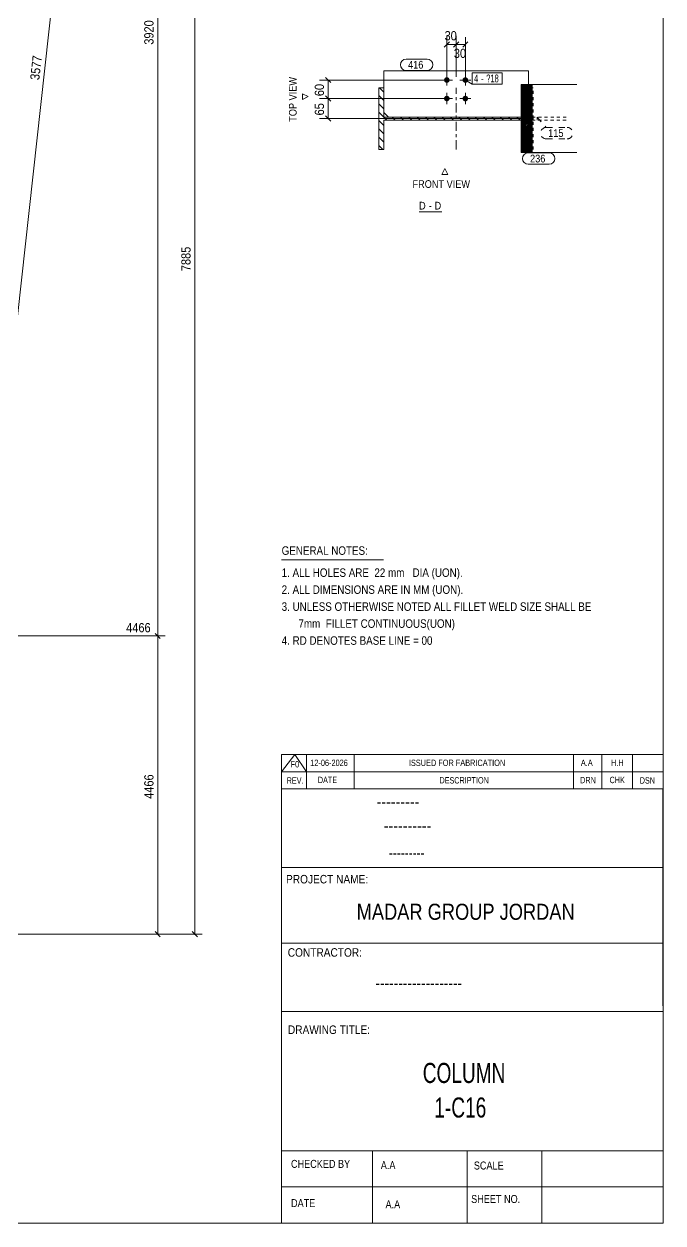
# Model space of a CAD drawing. Header units: millimetres. Extents: x 2 to 579, y 1 to 825.
# Drawn here: x 372.1 to 579, y 5 to 393.4 of the extents above; entities that cross this region are included whole.
import ezdxf

# ---------------------------------------------------------------- set-up
doc = ezdxf.new("R2010")
doc.units = ezdxf.units.MM
for name, pattern in [('XKITLINE00', [0]), ('XKITLINE01', [4, 1, -1, 1, -1]), ('XKITLINE02', [4, 2, -2]), ('XKITLINE03', [6, 3, -1, 1, -1])]:
    doc.linetypes.add(name, pattern=pattern)
for name, color, linetype, lineweight in [('Bolt', 3, 'Continuous', 0), ('BoltMark', 7, 'Continuous', 0), ('Dimensions', 7, 'Continuous', 0), ('DrawingSheet', 5, 'Continuous', 0), ('OtherObjectType', 7, 'Continuous', 0), ('Part', 2, 'Continuous', 0), ('PartMark', 7, 'Continuous', 0)]:
    doc.layers.add(name, color=color, linetype=linetype, lineweight=lineweight)
doc.styles.add('@ARIAL_UNICODE_MS_BOLD', font='ARIAL.TTF')
doc.styles.add('ARIAL', font='ARIAL.TTF')
doc.styles.add('ARIAL_NARROW', font='ARIALN.TTF')
doc.styles.add('COMIC_SANS_MS_BOLD', font='COMICBD.TTF')
doc.styles.add('SWIS721_EX_BT', font='ARIAL.TTF')
doc.styles.add('SWISSE', font='ARIAL.TTF')

# ---------------------------------------------------------------- blocks, each defined once
blk = doc.blocks.new('*A3')
at = {"layer": 'Part', "color": 7, "linetype": 'XKITLINE00', "lineweight": 0}
for p, q in [((533.1, 373.31), (533.34, 373.55)), ((533.1, 372.84), (533.57, 373.31)), ((533.1, 372.37), (533.81, 373.07)), ((533.34, 373.55), (533.57, 373.78)), ((533.57, 373.31), (534.04, 373.78)), ((533.81, 373.07), (534.51, 373.78)), ((534.04, 372.84), (534.98, 373.78)), ((534.28, 372.6), (535.45, 373.78)), ((534.51, 372.37), (535.92, 373.78)), ((534.75, 372.13), (536.4, 373.78)), ((534.98, 371.9), (536.59, 373.51)), ((535.22, 371.66), (536.59, 373.04)), ((533.1, 371.9), (534.04, 372.84)), ((533.1, 371.43), (534.28, 372.6)), ((533.1, 370.96), (534.51, 372.37)), ((533.1, 370.49), (534.75, 372.13)), ((533.1, 370.02), (534.98, 371.9)), ((533.1, 369.55), (535.22, 371.66)), ((533.1, 369.08), (535.45, 371.43)), ((533.1, 368.61), (535.69, 371.19)), ((533.1, 368.14), (535.92, 370.96)), ((533.1, 367.67), (536.16, 370.72)), ((533.1, 367.2), (536.4, 370.49)), ((533.1, 366.73), (536.59, 370.22)), ((533.1, 366.26), (536.59, 369.75)), ((533.1, 365.79), (536.59, 369.28)), ((535.45, 371.43), (536.59, 372.57)), ((535.69, 371.19), (536.59, 372.1)), ((535.92, 370.96), (536.59, 371.63)), ((536.16, 370.72), (536.59, 371.16)), ((536.4, 370.49), (536.59, 370.69)), ((533.1, 365.32), (536.59, 368.81)), ((533.1, 364.85), (536.59, 368.34)), ((533.1, 364.38), (536.59, 367.87)), ((533.1, 363.9), (536.59, 367.4)), ((533.1, 363.43), (536.59, 366.93)), ((533.1, 362.96), (536.59, 366.46)), ((533.1, 362.49), (536.59, 365.99)), ((533.1, 362.02), (536.59, 365.51)), ((533.1, 361.55), (536.59, 365.04)), ((533.1, 361.08), (536.59, 364.57)), ((533.1, 360.61), (536.59, 364.1)), ((533.1, 360.14), (536.59, 363.63)), ((533.1, 359.67), (536.59, 363.16)), ((533.1, 359.2), (536.59, 362.69)), ((533.1, 358.73), (536.59, 362.22)), ((533.1, 358.26), (536.59, 361.75)), ((533.1, 357.79), (536.59, 361.28)), ((533.1, 357.32), (536.59, 360.81)), ((533.1, 356.85), (536.59, 360.34)), ((533.1, 356.38), (536.59, 359.87)), ((533.1, 355.91), (536.59, 359.4)), ((533.1, 355.44), (536.59, 358.93)), ((533.1, 354.97), (536.59, 358.46)), ((533.1, 354.5), (536.59, 357.99)), ((533.1, 354.03), (536.59, 357.52)), ((533.1, 353.56), (536.59, 357.05)), ((533.1, 353.09), (536.59, 356.58)), ((533.1, 352.62), (536.59, 356.11)), ((533.1, 352.15), (536.59, 355.64)), ((533.21, 351.78), (536.59, 355.17)), ((533.68, 351.78), (536.59, 354.7)), ((534.15, 351.78), (536.59, 354.23)), ((534.62, 351.78), (536.59, 353.76)), ((535.09, 351.78), (536.59, 353.29)), ((535.56, 351.78), (536.59, 352.82)), ((536.03, 351.78), (536.59, 352.35)), ((536.5, 351.78), (536.59, 351.87))]:
    blk.add_line(p, q, dxfattribs=at)
blk = doc.blocks.new('*A4')
at = {"layer": 'Part', "color": 7, "linetype": 'XKITLINE00', "lineweight": 0}
for p, q in [((488.59, 368.67), (486.99, 370.27)), ((488.59, 371.36), (487.17, 372.78)), ((488.59, 365.97), (486.99, 367.57)), ((488.59, 363.28), (486.99, 364.88)), ((487.24, 361.93), (486.99, 362.19)), ((488.59, 360.59), (487.24, 361.93)), ((489.59, 362.28), (488.59, 363.28)), ((492.28, 362.28), (491.28, 363.28)), ((494.98, 362.28), (493.98, 363.28)), ((497.67, 362.28), (496.67, 363.28)), ((500.36, 362.28), (499.36, 363.28)), ((503.06, 362.28), (502.06, 363.28)), ((505.75, 362.28), (504.75, 363.28)), ((508.45, 362.28), (507.45, 363.28)), ((511.14, 362.28), (510.14, 363.28)), ((513.83, 362.28), (512.83, 363.28)), ((516.53, 362.28), (515.53, 363.28)), ((519.22, 362.28), (518.22, 363.28)), ((521.92, 362.28), (520.92, 363.28)), ((524.61, 362.28), (523.61, 363.28)), ((527.3, 362.28), (526.3, 363.28)), ((530, 362.28), (529, 363.28)), ((532.69, 362.28), (531.69, 363.28)), ((488.59, 357.89), (486.99, 359.49)), ((488.59, 355.2), (486.99, 356.8)), ((488.31, 352.78), (486.99, 354.1))]:
    blk.add_line(p, q, dxfattribs=at)
blk = doc.blocks.new('*A92')
at = {"layer": 'Bolt'}
for points in [[(509.89, 375.24), (509.88, 375.19), (509.88, 375.15), (509.87, 375.1), (509.86, 375.06), (509.85, 375.02), (509.83, 374.98), (509.82, 374.94), (509.8, 374.9), (509.78, 374.86), (509.76, 374.82), (509.74, 374.78), (509.71, 374.74), (509.68, 374.71), (509.65, 374.68), (509.62, 374.64), (509.59, 374.61), (509.56, 374.58), (509.52, 374.56), (509.49, 374.53), (509.45, 374.51), (509.41, 374.49), (509.37, 374.47), (509.33, 374.45), (509.29, 374.43), (509.25, 374.42), (509.21, 374.41), (509.16, 374.4), (509.12, 374.39), (509.08, 374.38), (509.03, 374.38), (508.99, 374.38), (508.94, 374.38), (508.9, 374.38), (508.86, 374.39), (508.81, 374.4), (508.77, 374.41), (508.73, 374.42), (508.68, 374.43), (508.64, 374.45), (508.6, 374.47), (508.56, 374.49), (508.52, 374.51), (508.49, 374.53), (508.45, 374.56), (508.42, 374.58), (508.38, 374.61), (508.35, 374.64), (508.32, 374.68), (508.29, 374.71), (508.26, 374.74), (508.24, 374.78), (508.22, 374.82), (508.19, 374.86), (508.17, 374.9), (508.16, 374.94), (508.14, 374.98), (508.13, 375.02), (508.11, 375.06), (508.1, 375.1), (508.1, 375.15), (508.09, 375.19), (508.09, 375.24), (508.09, 375.28), (508.09, 375.32), (508.09, 375.37), (508.1, 375.41), (508.1, 375.46), (508.11, 375.5), (508.13, 375.54), (508.14, 375.58), (508.16, 375.62), (508.17, 375.67), (508.19, 375.7), (508.22, 375.74), (508.24, 375.78), (508.26, 375.82), (508.29, 375.85), (508.32, 375.88), (508.35, 375.92), (508.38, 375.95), (508.42, 375.98), (508.45, 376), (508.49, 376.03), (508.52, 376.05), (508.56, 376.07), (508.6, 376.09), (508.64, 376.11), (508.68, 376.13), (508.73, 376.14), (508.77, 376.15), (508.81, 376.16), (508.86, 376.17), (508.9, 376.18), (508.94, 376.18), (508.99, 376.18), (509.03, 376.18), (509.08, 376.18), (509.12, 376.17), (509.16, 376.16), (509.21, 376.15), (509.25, 376.14), (509.29, 376.13), (509.33, 376.11), (509.37, 376.09), (509.41, 376.07), (509.45, 376.05), (509.49, 376.03), (509.52, 376), (509.56, 375.98), (509.59, 375.95), (509.62, 375.92), (509.65, 375.88), (509.68, 375.85), (509.71, 375.82), (509.74, 375.78), (509.76, 375.74), (509.78, 375.7), (509.8, 375.67), (509.82, 375.62), (509.83, 375.58), (509.85, 375.54), (509.86, 375.5), (509.87, 375.46), (509.88, 375.41), (509.88, 375.37), (509.89, 375.32), (509.89, 375.28)], [(515.89, 375.24), (515.88, 375.19), (515.88, 375.15), (515.87, 375.1), (515.86, 375.06), (515.85, 375.02), (515.83, 374.98), (515.82, 374.94), (515.8, 374.9), (515.78, 374.86), (515.76, 374.82), (515.74, 374.78), (515.71, 374.74), (515.68, 374.71), (515.65, 374.68), (515.62, 374.64), (515.59, 374.61), (515.56, 374.58), (515.52, 374.56), (515.49, 374.53), (515.45, 374.51), (515.41, 374.49), (515.37, 374.47), (515.33, 374.45), (515.29, 374.43), (515.25, 374.42), (515.21, 374.41), (515.16, 374.4), (515.12, 374.39), (515.08, 374.38), (515.03, 374.38), (514.99, 374.38), (514.94, 374.38), (514.9, 374.38), (514.86, 374.39), (514.81, 374.4), (514.77, 374.41), (514.73, 374.42), (514.68, 374.43), (514.64, 374.45), (514.6, 374.47), (514.56, 374.49), (514.52, 374.51), (514.49, 374.53), (514.45, 374.56), (514.42, 374.58), (514.38, 374.61), (514.35, 374.64), (514.32, 374.68), (514.29, 374.71), (514.26, 374.74), (514.24, 374.78), (514.22, 374.82), (514.19, 374.86), (514.17, 374.9), (514.16, 374.94), (514.14, 374.98), (514.13, 375.02), (514.11, 375.06), (514.1, 375.1), (514.1, 375.15), (514.09, 375.19), (514.09, 375.24), (514.09, 375.28), (514.09, 375.32), (514.09, 375.37), (514.1, 375.41), (514.1, 375.46), (514.11, 375.5), (514.13, 375.54), (514.14, 375.58), (514.16, 375.62), (514.17, 375.67), (514.19, 375.7), (514.22, 375.74), (514.24, 375.78), (514.26, 375.82), (514.29, 375.85), (514.32, 375.88), (514.35, 375.92), (514.38, 375.95), (514.42, 375.98), (514.45, 376), (514.49, 376.03), (514.52, 376.05), (514.56, 376.07), (514.6, 376.09), (514.64, 376.11), (514.68, 376.13), (514.73, 376.14), (514.77, 376.15), (514.81, 376.16), (514.86, 376.17), (514.9, 376.18), (514.94, 376.18), (514.99, 376.18), (515.03, 376.18), (515.08, 376.18), (515.12, 376.17), (515.16, 376.16), (515.21, 376.15), (515.25, 376.14), (515.29, 376.13), (515.33, 376.11), (515.37, 376.09), (515.41, 376.07), (515.45, 376.05), (515.49, 376.03), (515.52, 376), (515.56, 375.98), (515.59, 375.95), (515.62, 375.92), (515.65, 375.88), (515.68, 375.85), (515.71, 375.82), (515.74, 375.78), (515.76, 375.74), (515.78, 375.7), (515.8, 375.67), (515.82, 375.62), (515.83, 375.58), (515.85, 375.54), (515.86, 375.5), (515.87, 375.46), (515.88, 375.41), (515.88, 375.37), (515.89, 375.32), (515.89, 375.28)], [(509.89, 369.24), (509.88, 369.19), (509.88, 369.15), (509.87, 369.1), (509.86, 369.06), (509.85, 369.02), (509.83, 368.98), (509.82, 368.94), (509.8, 368.9), (509.78, 368.86), (509.76, 368.82), (509.74, 368.78), (509.71, 368.74), (509.68, 368.71), (509.65, 368.68), (509.62, 368.64), (509.59, 368.61), (509.56, 368.58), (509.52, 368.56), (509.49, 368.53), (509.45, 368.51), (509.41, 368.49), (509.37, 368.47), (509.33, 368.45), (509.29, 368.43), (509.25, 368.42), (509.21, 368.41), (509.16, 368.4), (509.12, 368.39), (509.08, 368.38), (509.03, 368.38), (508.99, 368.38), (508.94, 368.38), (508.9, 368.38), (508.86, 368.39), (508.81, 368.4), (508.77, 368.41), (508.73, 368.42), (508.68, 368.43), (508.64, 368.45), (508.6, 368.47), (508.56, 368.49), (508.52, 368.51), (508.49, 368.53), (508.45, 368.56), (508.42, 368.58), (508.38, 368.61), (508.35, 368.64), (508.32, 368.68), (508.29, 368.71), (508.26, 368.74), (508.24, 368.78), (508.22, 368.82), (508.19, 368.86), (508.17, 368.9), (508.16, 368.94), (508.14, 368.98), (508.13, 369.02), (508.11, 369.06), (508.1, 369.1), (508.1, 369.15), (508.09, 369.19), (508.09, 369.24), (508.09, 369.28), (508.09, 369.32), (508.09, 369.37), (508.1, 369.41), (508.1, 369.46), (508.11, 369.5), (508.13, 369.54), (508.14, 369.58), (508.16, 369.62), (508.17, 369.67), (508.19, 369.7), (508.22, 369.74), (508.24, 369.78), (508.26, 369.82), (508.29, 369.85), (508.32, 369.88), (508.35, 369.92), (508.38, 369.95), (508.42, 369.98), (508.45, 370), (508.49, 370.03), (508.52, 370.05), (508.56, 370.07), (508.6, 370.09), (508.64, 370.11), (508.68, 370.13), (508.73, 370.14), (508.77, 370.15), (508.81, 370.16), (508.86, 370.17), (508.9, 370.18), (508.94, 370.18), (508.99, 370.18), (509.03, 370.18), (509.08, 370.18), (509.12, 370.17), (509.16, 370.16), (509.21, 370.15), (509.25, 370.14), (509.29, 370.13), (509.33, 370.11), (509.37, 370.09), (509.41, 370.07), (509.45, 370.05), (509.49, 370.03), (509.52, 370), (509.56, 369.98), (509.59, 369.95), (509.62, 369.92), (509.65, 369.88), (509.68, 369.85), (509.71, 369.82), (509.74, 369.78), (509.76, 369.74), (509.78, 369.7), (509.8, 369.67), (509.82, 369.62), (509.83, 369.58), (509.85, 369.54), (509.86, 369.5), (509.87, 369.46), (509.88, 369.41), (509.88, 369.37), (509.89, 369.32), (509.89, 369.28)], [(515.89, 369.24), (515.88, 369.19), (515.88, 369.15), (515.87, 369.1), (515.86, 369.06), (515.85, 369.02), (515.83, 368.98), (515.82, 368.94), (515.8, 368.9), (515.78, 368.86), (515.76, 368.82), (515.74, 368.78), (515.71, 368.74), (515.68, 368.71), (515.65, 368.68), (515.62, 368.64), (515.59, 368.61), (515.56, 368.58), (515.52, 368.56), (515.49, 368.53), (515.45, 368.51), (515.41, 368.49), (515.37, 368.47), (515.33, 368.45), (515.29, 368.43), (515.25, 368.42), (515.21, 368.41), (515.16, 368.4), (515.12, 368.39), (515.08, 368.38), (515.03, 368.38), (514.99, 368.38), (514.94, 368.38), (514.9, 368.38), (514.86, 368.39), (514.81, 368.4), (514.77, 368.41), (514.73, 368.42), (514.68, 368.43), (514.64, 368.45), (514.6, 368.47), (514.56, 368.49), (514.52, 368.51), (514.49, 368.53), (514.45, 368.56), (514.42, 368.58), (514.38, 368.61), (514.35, 368.64), (514.32, 368.68), (514.29, 368.71), (514.26, 368.74), (514.24, 368.78), (514.22, 368.82), (514.19, 368.86), (514.17, 368.9), (514.16, 368.94), (514.14, 368.98), (514.13, 369.02), (514.11, 369.06), (514.1, 369.1), (514.1, 369.15), (514.09, 369.19), (514.09, 369.24), (514.09, 369.28), (514.09, 369.32), (514.09, 369.37), (514.1, 369.41), (514.1, 369.46), (514.11, 369.5), (514.13, 369.54), (514.14, 369.58), (514.16, 369.62), (514.17, 369.67), (514.19, 369.7), (514.22, 369.74), (514.24, 369.78), (514.26, 369.82), (514.29, 369.85), (514.32, 369.88), (514.35, 369.92), (514.38, 369.95), (514.42, 369.98), (514.45, 370), (514.49, 370.03), (514.52, 370.05), (514.56, 370.07), (514.6, 370.09), (514.64, 370.11), (514.68, 370.13), (514.73, 370.14), (514.77, 370.15), (514.81, 370.16), (514.86, 370.17), (514.9, 370.18), (514.94, 370.18), (514.99, 370.18), (515.03, 370.18), (515.08, 370.18), (515.12, 370.17), (515.16, 370.16), (515.21, 370.15), (515.25, 370.14), (515.29, 370.13), (515.33, 370.11), (515.37, 370.09), (515.41, 370.07), (515.45, 370.05), (515.49, 370.03), (515.52, 370), (515.56, 369.98), (515.59, 369.95), (515.62, 369.92), (515.65, 369.88), (515.68, 369.85), (515.71, 369.82), (515.74, 369.78), (515.76, 369.74), (515.78, 369.7), (515.8, 369.67), (515.82, 369.62), (515.83, 369.58), (515.85, 369.54), (515.86, 369.5), (515.87, 369.46), (515.88, 369.41), (515.88, 369.37), (515.89, 369.32), (515.89, 369.28)]]:
    blk.add_hatch(color=3, dxfattribs=at).paths.add_polyline_path(points, flags=17)
at = {"layer": 'Bolt', "color": 3, "linetype": 'XKITLINE00', "lineweight": 0}
for p, q in [((508.99, 377.08), (508.99, 373.48)), ((514.99, 377.08), (514.99, 373.48)), ((507.19, 375.28), (510.79, 375.28)), ((513.19, 375.28), (516.79, 375.28)), ((507.19, 369.28), (510.79, 369.28)), ((508.99, 371.08), (508.99, 367.48)), ((513.19, 369.28), (516.79, 369.28)), ((514.99, 371.08), (514.99, 367.48))]:
    blk.add_line(p, q, dxfattribs=at)
blk = doc.blocks.new('*A93')
at = {"layer": 'Part', "color": 2, "linetype": 'XKITLINE00', "lineweight": 0}
for p, q in [((551.06, 373.78), (533.1, 373.78)), ((533.1, 351.78), (533.1, 373.78)), ((536.59, 351.78), (536.59, 373.78)), ((551.06, 351.78), (533.1, 351.78))]:
    blk.add_line(p, q, dxfattribs=at)
blk = doc.blocks.new('*A94')
at = {"layer": 'Part', "color": 2, "linetype": 'XKITLINE00', "lineweight": 0}
for p, q in [((486.99, 352.78), (486.99, 372.78)), ((486.99, 372.78), (488.59, 372.78)), ((488.59, 372.78), (488.59, 363.28)), ((488.59, 363.28), (533.1, 363.28)), ((533.1, 362.28), (488.59, 362.28)), ((488.59, 362.28), (488.59, 352.78)), ((533.1, 363.28), (533.1, 362.28)), ((488.59, 352.78), (486.99, 352.78))]:
    blk.add_line(p, q, dxfattribs=at)
at = {"layer": 'Part', "color": 7, "linetype": 'XKITLINE03', "lineweight": 0}
for p, q in [((511.99, 352.78), (511.99, 372.78)), ((521.99, 362.78), (501.99, 362.78))]:
    blk.add_line(p, q, dxfattribs=at)
at = {"layer": 'Part', "color": 7, "linetype": 'XKITLINE01', "lineweight": 0}
for p, q in [((536.99, 372.78), (535.39, 372.78)), ((535.39, 372.78), (535.39, 363.28)), ((536.99, 352.78), (536.99, 372.78)), ((535.39, 363.28), (533.1, 363.28)), ((535.39, 362.28), (533.1, 362.28)), ((535.39, 362.28), (535.39, 352.78)), ((535.39, 352.78), (536.99, 352.78))]:
    blk.add_line(p, q, dxfattribs=at)
blk = doc.blocks.new('*A95')
at = {"layer": 'Part', "color": 7, "linetype": 'XKITLINE01', "lineweight": 0}
for p, q in [((547.63, 363.28), (536.98, 363.28)), ((536.98, 362.28), (536.98, 363.28)), ((547.6, 362.28), (536.98, 362.28)), ((538.2, 362.28), (538.21, 363.28))]:
    blk.add_line(p, q, dxfattribs=at)
blk = doc.blocks.new('*A96')
at = {"layer": 'Part', "color": 2, "linetype": 'XKITLINE00', "lineweight": 0}
for p, q in [((488.59, 378.28), (488.59, 372.78)), ((488.59, 378.28), (535.39, 378.28)), ((535.39, 378.28), (535.39, 373.78)), ((488.59, 364.78), (490.09, 363.28))]:
    blk.add_line(p, q, dxfattribs=at)
at = {"layer": 'Part', "color": 7, "linetype": 'XKITLINE01', "lineweight": 0}
for p, q in [((535.39, 373.78), (535.39, 364.78)), ((488.59, 372.78), (488.59, 364.78)), ((490.09, 363.28), (533.89, 363.28)), ((535.39, 364.78), (533.89, 363.28))]:
    blk.add_line(p, q, dxfattribs=at)
blk = doc.blocks.new('*A123')
at = {"layer": 'DrawingSheet', "color": 5, "linetype": 'XKITLINE00', "lineweight": 0}
for p, q in [((579, 5), (579, 825)), ((5, 5), (579, 5))]:
    blk.add_line(p, q, dxfattribs=at)
blk = doc.blocks.new('*A125')
at = {"layer": 'OtherObjectType', "color": 7, "linetype": 'XKITLINE00', "lineweight": 0}
blk.add_line((455.5, 219.82), (488.5, 219.82), dxfattribs=at)
at = {"layer": 'OtherObjectType', "color": 7, "style": 'ARIAL_NARROW', "width": 1.008832}
for s, p in [('GENERAL NOTES:', (455.5, 221.47)), ('1. ALL HOLES ARE  22 mm   DIA (UON).', (455.5, 214.32)), ('2. ALL DIMENSIONS ARE IN MM (UON).', (455.5, 208.82)), ('3. UNLESS OTHERWISE NOTED ALL FILLET WELD SIZE SHALL BE', (455.5, 203.32)), ('7mm  FILLET CONTINUOUS(UON)', (460.95, 197.82)), ('4. RD DENOTES BASE LINE = 00', (455.5, 192.32))]:
    blk.add_text(s, height=2.75, dxfattribs=at).set_placement(p)
blk = doc.blocks.new('*A126')
at = {"layer": 'OtherObjectType', "color": 7, "linetype": 'XKITLINE00', "lineweight": 0}
for p, q in [((455.5, 156.76), (579, 156.76)), ((455.5, 151.21), (459.82, 156.76)), ((455.5, 151.21), (455.5, 156.76)), ((459.82, 156.76), (463.53, 151.21)), ((463.53, 151.21), (463.53, 156.76)), ((478.97, 151.21), (478.97, 156.76)), ((549.98, 151.21), (549.98, 156.76)), ((559.24, 151.21), (559.24, 156.76)), ((569.12, 151.21), (569.12, 156.76)), ((579, 151.21), (579, 156.76)), ((455.5, 151.21), (579, 151.21)), ((455.5, 145.65), (455.5, 151.21)), ((459.21, 151.21), (579, 151.21)), ((463.53, 145.65), (463.53, 151.21)), ((478.97, 145.65), (478.97, 151.21)), ((549.98, 145.65), (549.98, 151.21)), ((559.24, 145.65), (559.24, 151.21)), ((569.12, 145.65), (569.12, 151.21)), ((579, 145.65), (579, 151.21))]:
    blk.add_line(p, q, dxfattribs=at)
at = {"layer": 'OtherObjectType', "color": 7, "style": 'ARIAL_NARROW'}
for s, height, width, p in [('F0', 2.058, 1.008832, (458.4, 152.59)), ('12-06-2026', 2.058, 1.008832, (464.76, 153.06)), ('ISSUED FOR FABRICATION', 2.0583, 1.008832, (496.71, 153.06)), ('A.A', 2.058, 1.008832, (552.4, 153.06)), ('H.H', 2.058, 1.008832, (562.13, 153.06)), ('REV.', 2.058, 0.907949, (457.13, 147.31)), ('DATE', 2.058, 0.907949, (467.23, 147.5)), ('DESCRIPTION', 2.0583, 0.907949, (506.61, 147.39)), ('DRN', 2.058, 0.907949, (552.17, 147.47)), ('CHK', 2.058, 0.907949, (561.72, 147.5)), ('DSN', 2.058, 0.907949, (571.47, 147.35))]:
    blk.add_text(s, height=height, dxfattribs=dict(at, width=width)).set_placement(p)
blk = doc.blocks.new('*A128')
at = {"layer": 'OtherObjectType', "color": 2, "linetype": 'XKITLINE00', "lineweight": 0}
for p, q in [((455.5, 145.65), (579, 145.65)), ((455.5, 5), (455.5, 145.64)), ((578.98, 145.64), (579, 5)), ((579, 120.14), (455.5, 120.14)), ((455.5, 95.63), (579, 95.63)), ((579, 73.49), (455.5, 73.49)), ((579, 28.4), (455.5, 28.4)), ((484.94, 28.4), (484.94, 5)), ((515.62, 5), (515.62, 28.4)), ((539.75, 5), (539.75, 28.4)), ((579, 16.7), (455.5, 16.7)), ((579, 5), (455.5, 5))]:
    blk.add_line(p, q, dxfattribs=at)
at = {"layer": 'OtherObjectType', "color": 4, "style": '@ARIAL_UNICODE_MS_BOLD', "width": 0.85}
blk.add_text('---------', height=3.9, dxfattribs=at).set_placement((486.23, 139.59))
at = {"layer": 'OtherObjectType', "color": 7, "style": 'ARIAL', "width": 0.85}
for s, height, p in [('----------', 3.9, (488.56, 131.77)), ('---------', 3.25, (490.21, 123.31))]:
    blk.add_text(s, height=height, dxfattribs=at).set_placement(p)
at = {"layer": 'OtherObjectType', "color": 3, "width": 0.85}
for s, style, p in [('PROJECT NAME:', 'SWIS721_EX_BT', (456.92, 115.01)), ('CONTRACTOR:', 'SWISSE', (457.47, 91.27)), ('DRAWING TITLE:', 'SWIS721_EX_BT', (457.53, 66.24))]:
    blk.add_text(s, height=2.7618, dxfattribs=dict(at, style=style)).set_placement(p)
at = {"layer": 'OtherObjectType', "color": 7, "width": 0.85}
for s, height, p in [('MADAR GROUP JORDAN', 5.2, (479.79, 103.23)), ('CHECKED BY', 2.592, (458.53, 22.86)), ('A.A', 2.592, (487.61, 22.45)), ('SCALE', 2.592, (517.74, 22.33)), ('DATE', 2.592, (458.54, 10.16)), ('A.A', 2.592, (489.14, 9.76)), ('SHEET NO.', 2.592, (516.87, 11.49))]:
    blk.add_text(s, height=height, dxfattribs=at).set_placement(p)
at = {"layer": 'OtherObjectType', "color": 1}
for s, height, style, width, p in [('-------------------', 3.9, 'COMIC_SANS_MS_BOLD', 0.85, (485.87, 80.86)), ('COLUMN', 6.5, 'ARIAL', 0.68, (501.19, 50.37)), ('1-C16', 6.5, 'ARIAL', 0.68, (504.95, 39.17))]:
    blk.add_text(s, height=height, dxfattribs=dict(at, style=style, width=width)).set_placement(p)
blk = doc.blocks.new('*A158')
at = {"layer": 'Dimensions', "color": 7, "linetype": 'XKITLINE00', "lineweight": 0}
for p, q in [((427.35, 98.57), (427.35, 537.05)), ((293.35, 98.57), (429.75, 98.57)), ((426.5, 99.42), (428.2, 97.72))]:
    blk.add_line(p, q, dxfattribs=at)
at = {"layer": 'Dimensions', "color": 3}
blk.add_point((427.35, 98.57), dxfattribs=at)
at = {"layer": 'Dimensions', "color": 3, "style": 'ARIAL', "width": 0.85}
blk.add_text('7885', height=3, rotation=90.0002, dxfattribs=at).set_placement((426, 313.36))
blk = doc.blocks.new('*A160')
at = {"layer": 'Dimensions', "color": 7, "linetype": 'XKITLINE00', "lineweight": 0}
for p, q in [((268.35, 195.17), (417.75, 195.17)), ((414.5, 196.02), (416.2, 194.32)), ((415.35, 98.57), (415.35, 195.17)), ((293.35, 98.57), (417.75, 98.57)), ((414.5, 99.42), (416.2, 97.72))]:
    blk.add_line(p, q, dxfattribs=at)
at = {"layer": 'Dimensions', "color": 3}
for p in [(415.35, 195.17), (415.35, 98.57)]:
    blk.add_point(p, dxfattribs=at)
at = {"layer": 'Dimensions', "color": 3, "style": 'ARIAL', "width": 0.85}
blk.add_text('4466', height=3, dxfattribs=at).set_placement((405.15, 196.37))
blk.add_text('4466', height=3, rotation=90.0002, dxfattribs=at).set_placement((414, 142.42))
blk = doc.blocks.new('*A161')
at = {"layer": 'Dimensions', "color": 7, "linetype": 'XKITLINE00', "lineweight": 0}
for p, q in [((415.35, 195.17), (415.35, 587.17)), ((268.35, 195.17), (417.75, 195.17)), ((414.5, 196.02), (416.2, 194.32))]:
    blk.add_line(p, q, dxfattribs=at)
at = {"layer": 'Dimensions', "color": 3}
blk.add_point((415.35, 195.17), dxfattribs=at)
at = {"layer": 'Dimensions', "color": 3, "style": 'ARIAL', "width": 0.85}
blk.add_text('3920', height=3, rotation=90.0002, dxfattribs=at).set_placement((414, 386.72))
blk = doc.blocks.new('*A175')
at = {"layer": 'Dimensions', "color": 7, "linetype": 'XKITLINE00', "lineweight": 0}
for p, q in [((334.18, 564.31), (400.84, 556.96)), ((359.21, 201.64), (398.45, 557.22)), ((397.7, 558.16), (399.2, 556.28)), ((294.94, 208.74), (361.6, 201.38)), ((294.94, 208.74), (361.6, 201.38)), ((360, 208.82), (359.21, 201.64)), ((358.46, 202.58), (359.96, 200.71)), ((358.99, 204.18), (359.21, 201.64)), ((359.98, 204.07), (359.21, 201.64))]:
    blk.add_line(p, q, dxfattribs=at)
at = {"layer": 'Dimensions', "color": 3}
for p in [(398.45, 557.22), (359.21, 201.64)]:
    blk.add_point(p, dxfattribs=at)
at = {"layer": 'Dimensions', "color": 7}
blk.add_point((359.21, 201.64), dxfattribs=at)
at = {"layer": 'Dimensions', "color": 3, "style": 'ARIAL', "width": 0.85}
for s, rotation, p in [('3577', -6.2968, (388.45, 559.53)), ('3577', 83.7034, (377, 375.16)), ('RD', 83.7034, (358.18, 203.21))]:
    blk.add_text(s, height=3, rotation=rotation, dxfattribs=at).set_placement(p)
blk = doc.blocks.new('*A259')
at = {"layer": 'Dimensions', "color": 7, "linetype": 'XKITLINE00', "lineweight": 0}
for p, q in [((508.99, 376.28), (508.99, 389.63)), ((511.99, 376.28), (511.99, 389.63)), ((509.84, 387.63), (508.14, 385.93)), ((508.99, 386.78), (511.99, 386.78)), ((512.84, 387.63), (511.14, 385.93))]:
    blk.add_line(p, q, dxfattribs=at)
at = {"layer": 'Dimensions', "color": 3}
for p in [(508.99, 386.78), (511.99, 386.78)]:
    blk.add_point(p, dxfattribs=at)
at = {"layer": 'Dimensions', "color": 3, "style": 'ARIAL', "width": 0.85}
blk.add_text('30', height=3, dxfattribs=at).set_placement((508.26, 388.13))
blk = doc.blocks.new('*A260')
at = {"layer": 'Dimensions', "color": 7, "linetype": 'XKITLINE00', "lineweight": 0}
for p, q in [((511.99, 376.28), (511.99, 389.18)), ((514.99, 376.28), (514.99, 389.18)), ((512.84, 387.63), (511.14, 385.93)), ((511.99, 386.78), (514.99, 386.78)), ((515.84, 387.63), (514.14, 385.93))]:
    blk.add_line(p, q, dxfattribs=at)
at = {"layer": 'Dimensions', "color": 3}
for p in [(511.99, 386.78), (514.99, 386.78)]:
    blk.add_point(p, dxfattribs=at)
at = {"layer": 'Dimensions', "color": 3, "style": 'ARIAL', "width": 0.85}
blk.add_text('30', height=3, dxfattribs=at).set_placement((511.26, 382.43))
blk = doc.blocks.new('*A261')
at = {"layer": 'Dimensions', "color": 7, "linetype": 'XKITLINE00', "lineweight": 0}
for p, q in [((507.99, 369.28), (467.71, 369.28)), ((469.72, 370.13), (471.41, 368.43)), ((470.56, 362.78), (470.56, 369.28)), ((535.99, 362.78), (467.71, 362.78)), ((469.72, 363.63), (471.41, 361.93))]:
    blk.add_line(p, q, dxfattribs=at)
at = {"layer": 'Dimensions', "color": 3}
for p in [(470.56, 369.28), (470.56, 362.78)]:
    blk.add_point(p, dxfattribs=at)
at = {"layer": 'Dimensions', "color": 3, "style": 'ARIAL', "width": 0.85}
blk.add_text('65', height=3, rotation=90.0002, dxfattribs=at).set_placement((469.21, 363.81))
blk = doc.blocks.new('*A262')
at = {"layer": 'Dimensions', "color": 7, "linetype": 'XKITLINE00', "lineweight": 0}
for p, q in [((507.99, 375.28), (467.71, 375.28)), ((469.72, 376.13), (471.41, 374.43)), ((470.56, 369.28), (470.56, 375.28)), ((507.99, 369.28), (467.71, 369.28)), ((469.72, 370.13), (471.41, 368.43))]:
    blk.add_line(p, q, dxfattribs=at)
at = {"layer": 'Dimensions', "color": 3}
for p in [(470.56, 375.28), (470.56, 369.28)]:
    blk.add_point(p, dxfattribs=at)
at = {"layer": 'Dimensions', "color": 3, "style": 'ARIAL', "width": 0.85}
blk.add_text('60', height=3, rotation=90.0002, dxfattribs=at).set_placement((469.21, 370.06))
blk = doc.blocks.new('*A263')
at = {"layer": 'BoltMark', "color": 7, "linetype": 'XKITLINE00', "lineweight": 0}
for p, q in [((517.22, 377.65), (526.91, 377.65)), ((517.22, 373.95), (517.22, 377.65)), ((526.91, 373.95), (526.91, 377.65)), ((514.99, 375.28), (517.22, 373.95)), ((517.22, 373.95), (526.91, 373.95))]:
    blk.add_line(p, q, dxfattribs=at)
at = {"layer": 'BoltMark', "color": 3, "style": 'ARIAL_NARROW', "width": 0.85}
for s, p in [('4', (517.82, 374.55)), ('?18', (521.75, 374.55)), ('-', (520.09, 374.55))]:
    blk.add_text(s, height=2.5, dxfattribs=at).set_placement(p)
blk = doc.blocks.new('*A264')
at = {"layer": 'PartMark', "color": 7, "linetype": 'XKITLINE00', "lineweight": 0}
for p, q in [((495.84, 382.08), (502.6, 382.08)), ((495.84, 378.38), (502.6, 378.38))]:
    blk.add_line(p, q, dxfattribs=at)
for centre, start, end in [((495.84, 380.23), 90, 270), ((502.6, 380.23), 270, 90)]:
    blk.add_arc(centre, 1.85, start, end, dxfattribs=at)
at = {"layer": 'PartMark', "color": 3, "style": 'ARIAL', "width": 0.85}
blk.add_text('416', height=2.5, dxfattribs=at).set_placement((496.44, 378.98))
blk = doc.blocks.new('*A265')
at = {"layer": 'PartMark', "color": 7, "linetype": 'XKITLINE02', "lineweight": 0}
for p, q in [((538.21, 363.28), (541.21, 359.93)), ((541.21, 359.93), (547.98, 359.93)), ((541.21, 356.23), (547.98, 356.23))]:
    blk.add_line(p, q, dxfattribs=at)
for centre, start, end in [((541.21, 358.08), 90, 270), ((547.98, 358.08), 270, 90)]:
    blk.add_arc(centre, 1.85, start, end, dxfattribs=at)
at = {"layer": 'PartMark', "color": 3, "style": 'ARIAL', "width": 0.85}
blk.add_text('115', height=2.5, dxfattribs=at).set_placement((541.81, 356.83))
blk = doc.blocks.new('*A266')
at = {"layer": 'PartMark', "color": 7, "linetype": 'XKITLINE00', "lineweight": 0}
for p, q in [((535.35, 351.68), (542.12, 351.68)), ((535.35, 347.98), (542.12, 347.98))]:
    blk.add_line(p, q, dxfattribs=at)
for centre, start, end in [((535.35, 349.83), 90, 270), ((542.12, 349.83), 270, 90)]:
    blk.add_arc(centre, 1.85, start, end, dxfattribs=at)
at = {"layer": 'PartMark', "color": 3, "style": 'ARIAL', "width": 0.85}
blk.add_text('236', height=2.5, dxfattribs=at).set_placement((535.95, 348.58))
blk = doc.blocks.new('*A267')
at = {"layer": 'OtherObjectType', "color": 7, "linetype": 'XKITLINE00', "lineweight": 0}
for p, q in [((462.24, 368.97), (462.24, 370.84)), ((462.24, 370.84), (464.11, 369.91)), ((464.11, 369.91), (462.24, 368.97)), ((464.11, 369.91), (464.11, 369.91)), ((507.4, 344.71), (508.34, 346.58)), ((508.34, 346.58), (509.28, 344.71)), ((508.34, 346.58), (508.34, 346.58)), ((509.28, 344.71), (507.4, 344.71)), ((500, 332.58), (507.42, 332.58))]:
    blk.add_line(p, q, dxfattribs=at)
at = {"layer": 'OtherObjectType', "color": 7, "style": 'ARIAL', "width": 0.85}
blk.add_text('TOP VIEW', height=2.5, rotation=90, dxfattribs=at).set_placement((460.36, 361.75))
for s, p in [('FRONT VIEW', (497.87, 340.33)), ('D', (500, 333.33)), ('-', (503.16, 333.33)), ('D', (505.02, 333.33))]:
    blk.add_text(s, height=2.5, dxfattribs=at).set_placement(p)

msp = doc.modelspace()

# ---------------------------------------------------------------- block references
at = {"lineweight": 0}
for name in ['*A123', '*A161', '*A175', '*A158', '*A259', '*A260', '*A264', '*A96', '*A92', '*A263', '*A262', '*A3', '*A93', '*A261', '*A4', '*A94', '*A95', '*A265', '*A266', '*A125', '*A160', '*A126', '*A128']:
    msp.add_blockref(name, (0, 0), dxfattribs=at)
at = {"layer": 'OtherObjectType', "lineweight": 0}
msp.add_blockref('*A267', (0, 0), dxfattribs=at)

doc.saveas('drawing.dxf')
